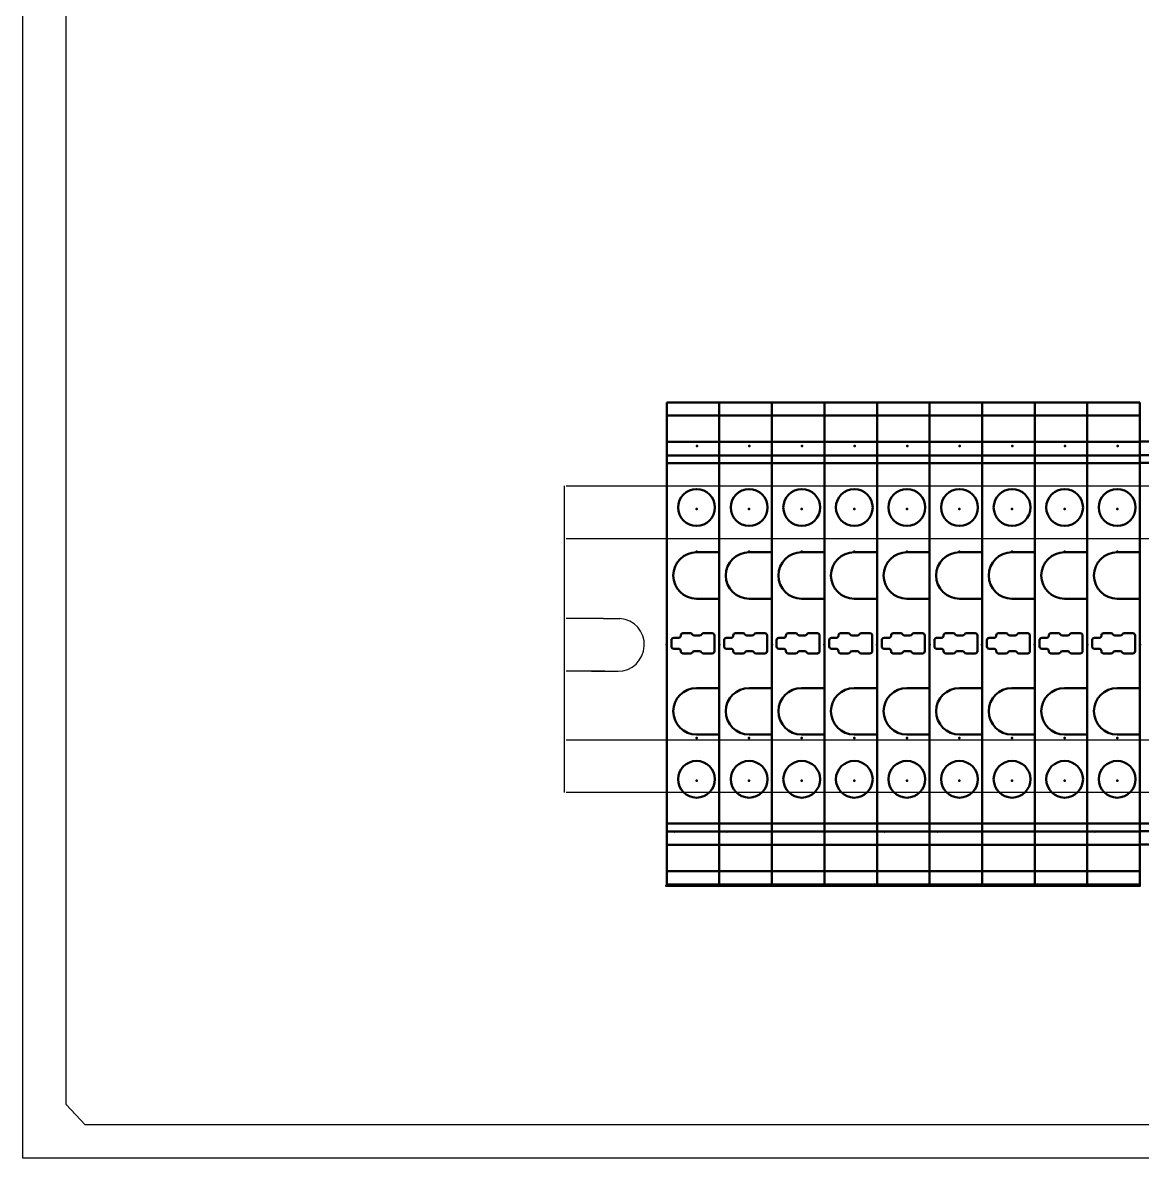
# Model space of a CAD drawing. Header units: millimetres. Extents: x -72 to 2978, y -1067 to 2817.
# Drawn here: x 984.1 to 1111.8, y 1233.1 to 1362.7 of the extents above; entities that cross this region are included whole.
import ezdxf

# ---------------------------------------------------------------- set-up
doc = ezdxf.new("R2010")
doc.units = ezdxf.units.MM
doc.linetypes.add('Dashed', pattern=[2, 1, -1])
for name, color, linetype, lineweight in [('2d ConnectionPoints', 7, 'Continuous', 50), ('AM_0', 7, 'Continuous', 50), ('AM_4', 3, 'Continuous', 25), ('AM_9', 6, 'Dashed', 25)]:
    doc.layers.add(name, color=color, linetype=linetype, lineweight=lineweight)

msp = doc.modelspace()

# ---------------------------------------------------------------- linework, layer by layer
for p, q in [((984.07, 1233.12), (984.07, 1533.12)), ((1293.06, 1233.12), (984.07, 1233.12))]:
    msp.add_line(p, q)
at = {"color": 30, "true_color": 0xf8991e}
for p, q in [((989.01, 1239.25), (989.01, 1524.84)), ((989.01, 1239.24), (991.21, 1236.93)), ((998.32, 1236.93), (991.21, 1236.93)), ((1285.78, 1236.93), (998.35, 1236.93))]:
    msp.add_line(p, q, dxfattribs=at)
at = {"color": 6}
msp.add_line((1045.86, 1309.86), (1045.86, 1274.86), dxfattribs=at)
at = {"color": 6, "linetype": 'ByBlock'}
for p, q in [((1046.08, 1309.86), (1284.03, 1309.86)), ((1046.08, 1303.86), (1284.07, 1303.86)), ((1050.35, 1294.73), (1046.08, 1294.73)), ((1050.35, 1294.73), (1052.22, 1294.73)), ((1050.48, 1288.7), (1046.08, 1288.7)), ((1048.96, 1288.7), (1052.01, 1288.7)), ((1046.08, 1280.86), (1284.07, 1280.86)), ((1284.07, 1274.86), (1046.08, 1274.86))]:
    msp.add_line(p, q, dxfattribs=at)
msp.add_arc((1051.98, 1291.72), 3.02, 269.4277, 85.4019, dxfattribs=at)
at = {"layer": '2d ConnectionPoints'}
for p in [(1061, 1314.42), (1061, 1314.42), (1067, 1314.42), (1067, 1314.42), (1073, 1314.42), (1073, 1314.42), (1079, 1314.42), (1079, 1314.42), (1091, 1314.42), (1091, 1314.42), (1097, 1314.42), (1097, 1314.42), (1103, 1314.42), (1103, 1314.42), (1060.96, 1307.23), (1060.96, 1307.23), (1066.96, 1307.23), (1066.96, 1307.23), (1072.96, 1307.23), (1072.96, 1307.23), (1078.96, 1307.23), (1078.96, 1307.23), (1090.96, 1307.23), (1090.96, 1307.23), (1096.96, 1307.23), (1096.96, 1307.23), (1102.96, 1307.23), (1102.96, 1307.23), (1060.96, 1302.34), (1066.96, 1302.34), (1072.96, 1302.34), (1078.96, 1302.34), (1090.96, 1302.34), (1096.96, 1302.34), (1102.96, 1302.34), (1057.55, 1291.72), (1057.55, 1291.72), (1063.55, 1291.75), (1063.55, 1291.75), (1063.55, 1291.72), (1063.55, 1291.72), (1069.55, 1291.75), (1069.55, 1291.75), (1069.55, 1291.72), (1069.55, 1291.72), (1075.55, 1291.75), (1075.55, 1291.75), (1075.55, 1291.72), (1075.55, 1291.72), (1087.55, 1291.72), (1087.55, 1291.72), (1093.55, 1291.75), (1093.55, 1291.75), (1093.55, 1291.72), (1093.55, 1291.72), (1093.55, 1291.72), (1093.55, 1291.72), (1099.55, 1291.75), (1099.55, 1291.75), (1099.55, 1291.72), (1099.55, 1291.72), (1099.55, 1291.72), (1099.55, 1291.72), (1111.55, 1291.75), (1111.55, 1291.75), (1060.96, 1281.1), (1066.96, 1281.1), (1072.96, 1281.1), (1078.96, 1281.1), (1090.96, 1281.1), (1096.96, 1281.1), (1102.96, 1281.1), (1060.96, 1276.21), (1060.96, 1276.21), (1066.96, 1276.21), (1066.96, 1276.21), (1072.96, 1276.21), (1072.96, 1276.21), (1078.96, 1276.21), (1078.96, 1276.21), (1090.96, 1276.21), (1090.96, 1276.21), (1096.96, 1276.21), (1096.96, 1276.21), (1102.96, 1276.21), (1102.96, 1276.21), (1057.53, 1264.22), (1063.53, 1264.22), (1069.53, 1264.22), (1075.53, 1264.22), (1087.53, 1264.22), (1093.53, 1264.22), (1093.53, 1264.22), (1099.53, 1264.22), (1099.53, 1264.22), (1111.53, 1264.25)]:
    msp.add_point(p, dxfattribs=at)
at = {"layer": '2d ConnectionPoints', "color": 3}
for p in [(1085, 1314.42), (1085, 1314.42), (1109, 1314.42), (1109, 1314.42), (1084.96, 1307.23), (1084.96, 1307.23), (1108.96, 1307.23), (1108.96, 1307.23), (1084.96, 1302.34), (1108.96, 1302.34), (1081.55, 1291.75), (1081.55, 1291.75), (1081.55, 1291.75), (1081.55, 1291.75), (1081.55, 1291.72), (1081.55, 1291.72), (1087.55, 1291.75), (1087.55, 1291.75), (1105.55, 1291.75), (1105.55, 1291.75), (1105.55, 1291.72), (1105.55, 1291.72), (1105.55, 1291.72), (1105.55, 1291.72), (1111.55, 1291.75), (1111.55, 1291.75), (1111.55, 1291.72), (1111.55, 1291.72), (1084.96, 1281.1), (1108.96, 1281.1), (1084.96, 1276.21), (1084.96, 1276.21), (1108.96, 1276.21), (1108.96, 1276.21), (1081.53, 1264.22), (1105.53, 1264.22), (1105.53, 1264.22), (1111.53, 1264.22)]:
    msp.add_point(p, dxfattribs=at)
at = {"layer": 'AM_0'}
for p, q in [((1057.55, 1319.38), (1063.55, 1319.38)), ((1057.55, 1319.38), (1057.55, 1264.22)), ((1063.55, 1319.38), (1063.55, 1264.22)), ((1063.55, 1319.38), (1069.55, 1319.38)), ((1063.55, 1319.38), (1063.55, 1264.22)), ((1069.55, 1319.38), (1069.55, 1264.22)), ((1069.55, 1319.38), (1075.55, 1319.38)), ((1069.55, 1319.38), (1069.55, 1264.22)), ((1075.55, 1319.38), (1075.55, 1264.22)), ((1075.55, 1319.38), (1081.55, 1319.38)), ((1075.55, 1319.38), (1075.55, 1264.22)), ((1087.55, 1319.38), (1093.55, 1319.38)), ((1087.55, 1319.38), (1087.55, 1264.22)), ((1093.55, 1319.38), (1093.55, 1264.22)), ((1093.55, 1319.38), (1093.55, 1264.22)), ((1093.55, 1319.38), (1099.55, 1319.38)), ((1093.55, 1319.38), (1093.55, 1264.22)), ((1099.55, 1319.38), (1099.55, 1264.22)), ((1099.55, 1319.38), (1099.55, 1264.22)), ((1099.55, 1319.38), (1105.55, 1319.38)), ((1099.55, 1319.38), (1099.55, 1264.22)), ((1063.55, 1317.89), (1057.55, 1317.89)), ((1069.55, 1317.89), (1063.55, 1317.89)), ((1075.55, 1317.89), (1069.55, 1317.89)), ((1081.55, 1317.89), (1075.55, 1317.89)), ((1093.55, 1317.89), (1087.55, 1317.89)), ((1099.55, 1317.89), (1093.55, 1317.89)), ((1105.55, 1317.89), (1099.55, 1317.89)), ((1063.55, 1314.87), (1057.55, 1314.87)), ((1069.55, 1314.87), (1063.55, 1314.87)), ((1075.55, 1314.87), (1069.55, 1314.87)), ((1081.55, 1314.87), (1075.55, 1314.87)), ((1093.55, 1314.87), (1087.55, 1314.87)), ((1099.55, 1314.87), (1093.55, 1314.87)), ((1105.55, 1314.87), (1099.55, 1314.87)), ((1117.55, 1314.9), (1111.55, 1314.9)), ((1111.55, 1314.9), (1111.55, 1268.92)), ((1063.55, 1313.34), (1057.55, 1313.34)), ((1069.55, 1313.34), (1063.55, 1313.34)), ((1075.55, 1313.34), (1069.55, 1313.34)), ((1081.55, 1313.34), (1075.55, 1313.34)), ((1093.55, 1313.34), (1087.55, 1313.34)), ((1099.55, 1313.34), (1093.55, 1313.34)), ((1105.55, 1313.34), (1099.55, 1313.34)), ((1117.55, 1313.36), (1111.55, 1313.36)), ((1063.55, 1312.46), (1057.55, 1312.46)), ((1069.55, 1312.46), (1063.55, 1312.46)), ((1075.55, 1312.46), (1069.55, 1312.46)), ((1081.55, 1312.46), (1075.55, 1312.46)), ((1093.55, 1312.46), (1087.55, 1312.46)), ((1099.55, 1312.46), (1093.55, 1312.46)), ((1105.55, 1312.46), (1099.55, 1312.46)), ((1117.55, 1312.48), (1111.55, 1312.48)), ((1063.55, 1302.28), (1060.95, 1302.28)), ((1069.55, 1302.28), (1066.95, 1302.28)), ((1075.55, 1302.28), (1072.95, 1302.28)), ((1081.55, 1302.28), (1078.95, 1302.28)), ((1093.55, 1302.28), (1090.95, 1302.28)), ((1099.55, 1302.28), (1096.95, 1302.28)), ((1105.55, 1302.28), (1102.95, 1302.28)), ((1063.55, 1296.98), (1060.95, 1296.98)), ((1069.55, 1296.98), (1066.95, 1296.98)), ((1075.55, 1296.98), (1072.95, 1296.98)), ((1081.55, 1296.98), (1078.95, 1296.98)), ((1093.55, 1296.98), (1090.95, 1296.98)), ((1099.55, 1296.98), (1096.95, 1296.98)), ((1105.55, 1296.98), (1102.95, 1296.98)), ((1058.1, 1291.51), (1058.1, 1292.26)), ((1058.9, 1292.51), (1058.35, 1292.51)), ((1059.15, 1292.78), (1059.15, 1292.76)), ((1060.26, 1293.03), (1059.4, 1293.03)), ((1061.31, 1292.78), (1060.7, 1292.78)), ((1062.75, 1293.03), (1061.75, 1293.03)), ((1063, 1290.98), (1063, 1292.78)), ((1064.1, 1291.51), (1064.1, 1292.26)), ((1064.9, 1292.51), (1064.35, 1292.51)), ((1065.15, 1292.78), (1065.15, 1292.76)), ((1066.26, 1293.03), (1065.4, 1293.03)), ((1067.31, 1292.78), (1066.7, 1292.78)), ((1068.75, 1293.03), (1067.75, 1293.03)), ((1069, 1290.98), (1069, 1292.78)), ((1070.1, 1291.51), (1070.1, 1292.26)), ((1070.9, 1292.51), (1070.35, 1292.51)), ((1071.15, 1292.78), (1071.15, 1292.76)), ((1072.26, 1293.03), (1071.4, 1293.03)), ((1073.31, 1292.78), (1072.7, 1292.78)), ((1074.75, 1293.03), (1073.75, 1293.03)), ((1075, 1290.98), (1075, 1292.78)), ((1076.1, 1291.51), (1076.1, 1292.26)), ((1076.9, 1292.51), (1076.35, 1292.51)), ((1077.15, 1292.78), (1077.15, 1292.76)), ((1078.26, 1293.03), (1077.4, 1293.03)), ((1079.31, 1292.78), (1078.7, 1292.78)), ((1080.75, 1293.03), (1079.75, 1293.03)), ((1081, 1290.98), (1081, 1292.78)), ((1081, 1290.98), (1081, 1292.78)), ((1088.1, 1291.51), (1088.1, 1292.26)), ((1088.9, 1292.51), (1088.35, 1292.51)), ((1089.15, 1292.78), (1089.15, 1292.76)), ((1090.26, 1293.03), (1089.4, 1293.03)), ((1091.31, 1292.78), (1090.7, 1292.78)), ((1092.75, 1293.03), (1091.75, 1293.03)), ((1093, 1290.98), (1093, 1292.78)), ((1094.1, 1291.51), (1094.1, 1292.26)), ((1094.9, 1292.51), (1094.35, 1292.51)), ((1095.15, 1292.78), (1095.15, 1292.76)), ((1096.26, 1293.03), (1095.4, 1293.03)), ((1097.31, 1292.78), (1096.7, 1292.78)), ((1098.75, 1293.03), (1097.75, 1293.03)), ((1099, 1290.98), (1099, 1292.78)), ((1100.1, 1291.51), (1100.1, 1292.26)), ((1100.9, 1292.51), (1100.35, 1292.51)), ((1101.15, 1292.78), (1101.15, 1292.76)), ((1102.26, 1293.03), (1101.4, 1293.03)), ((1103.31, 1292.78), (1102.7, 1292.78)), ((1104.75, 1293.03), (1103.75, 1293.03)), ((1105, 1290.98), (1105, 1292.78)), ((1058.9, 1291.26), (1058.35, 1291.26)), ((1059.15, 1290.98), (1059.15, 1291.01)), ((1061.31, 1290.98), (1060.7, 1290.98)), ((1064.9, 1291.26), (1064.35, 1291.26)), ((1065.15, 1290.98), (1065.15, 1291.01)), ((1067.31, 1290.98), (1066.7, 1290.98)), ((1070.9, 1291.26), (1070.35, 1291.26)), ((1071.15, 1290.98), (1071.15, 1291.01)), ((1073.31, 1290.98), (1072.7, 1290.98)), ((1076.9, 1291.26), (1076.35, 1291.26)), ((1077.15, 1290.98), (1077.15, 1291.01)), ((1079.31, 1290.98), (1078.7, 1290.98)), ((1088.9, 1291.26), (1088.35, 1291.26)), ((1089.15, 1290.98), (1089.15, 1291.01)), ((1091.31, 1290.98), (1090.7, 1290.98)), ((1094.9, 1291.26), (1094.35, 1291.26)), ((1095.15, 1290.98), (1095.15, 1291.01)), ((1097.31, 1290.98), (1096.7, 1290.98)), ((1100.9, 1291.26), (1100.35, 1291.26)), ((1101.15, 1290.98), (1101.15, 1291.01)), ((1103.31, 1290.98), (1102.7, 1290.98)), ((1060.26, 1290.73), (1059.4, 1290.73)), ((1062.75, 1290.73), (1061.75, 1290.73)), ((1066.26, 1290.73), (1065.4, 1290.73)), ((1068.75, 1290.73), (1067.75, 1290.73)), ((1072.26, 1290.73), (1071.4, 1290.73)), ((1074.75, 1290.73), (1073.75, 1290.73)), ((1078.26, 1290.73), (1077.4, 1290.73)), ((1080.75, 1290.73), (1079.75, 1290.73)), ((1090.26, 1290.73), (1089.4, 1290.73)), ((1092.75, 1290.73), (1091.75, 1290.73)), ((1096.26, 1290.73), (1095.4, 1290.73)), ((1098.75, 1290.73), (1097.75, 1290.73)), ((1102.26, 1290.73), (1101.4, 1290.73)), ((1104.75, 1290.73), (1103.75, 1290.73)), ((1063.55, 1286.78), (1060.95, 1286.78)), ((1069.55, 1286.78), (1066.95, 1286.78)), ((1075.55, 1286.78), (1072.95, 1286.78)), ((1081.55, 1286.78), (1078.95, 1286.78)), ((1093.55, 1286.78), (1090.95, 1286.78)), ((1099.55, 1286.78), (1096.95, 1286.78)), ((1105.55, 1286.78), (1102.95, 1286.78)), ((1063.55, 1281.48), (1060.95, 1281.48)), ((1069.55, 1281.48), (1066.95, 1281.48)), ((1075.55, 1281.48), (1072.95, 1281.48)), ((1081.55, 1281.48), (1078.95, 1281.48)), ((1093.55, 1281.48), (1090.95, 1281.48)), ((1099.55, 1281.48), (1096.95, 1281.48)), ((1105.55, 1281.48), (1102.95, 1281.48)), ((1057.55, 1271.31), (1063.55, 1271.31)), ((1063.55, 1271.31), (1069.55, 1271.31)), ((1069.55, 1271.31), (1075.55, 1271.31)), ((1075.55, 1271.31), (1081.55, 1271.31)), ((1087.55, 1271.31), (1093.55, 1271.31)), ((1093.55, 1271.31), (1099.55, 1271.31)), ((1099.55, 1271.31), (1105.55, 1271.31)), ((1111.55, 1271.34), (1117.55, 1271.34)), ((1057.55, 1270.43), (1063.55, 1270.43)), ((1063.55, 1270.43), (1069.55, 1270.43)), ((1069.55, 1270.43), (1075.55, 1270.43)), ((1075.55, 1270.43), (1081.55, 1270.43)), ((1087.55, 1270.43), (1093.55, 1270.43)), ((1093.55, 1270.43), (1099.55, 1270.43)), ((1099.55, 1270.43), (1105.55, 1270.43)), ((1111.55, 1270.45), (1117.55, 1270.45)), ((1057.55, 1268.89), (1063.55, 1268.89)), ((1063.55, 1268.89), (1069.55, 1268.89)), ((1069.55, 1268.89), (1075.55, 1268.89)), ((1075.55, 1268.89), (1081.55, 1268.89)), ((1087.55, 1268.89), (1093.55, 1268.89)), ((1093.55, 1268.89), (1099.55, 1268.89)), ((1099.55, 1268.89), (1105.55, 1268.89)), ((1111.55, 1268.92), (1117.55, 1268.92)), ((1057.55, 1265.88), (1063.55, 1265.88)), ((1063.55, 1265.88), (1069.55, 1265.88)), ((1069.55, 1265.88), (1075.55, 1265.88)), ((1075.55, 1265.88), (1081.55, 1265.88)), ((1087.55, 1265.88), (1093.55, 1265.88)), ((1093.55, 1265.88), (1099.55, 1265.88)), ((1099.55, 1265.88), (1105.55, 1265.88)), ((1057.55, 1264.38), (1063.55, 1264.38)), ((1057.55, 1264.22), (1063.55, 1264.22)), ((1063.55, 1264.38), (1069.55, 1264.38)), ((1063.55, 1264.22), (1069.55, 1264.22)), ((1069.55, 1264.38), (1075.55, 1264.38)), ((1069.55, 1264.22), (1075.55, 1264.22)), ((1075.55, 1264.38), (1081.55, 1264.38)), ((1075.55, 1264.22), (1081.55, 1264.22)), ((1087.55, 1264.38), (1093.55, 1264.38)), ((1087.55, 1264.22), (1093.55, 1264.22)), ((1093.55, 1264.38), (1099.55, 1264.38)), ((1093.55, 1264.22), (1099.55, 1264.22)), ((1099.55, 1264.38), (1105.55, 1264.38)), ((1099.55, 1264.22), (1105.55, 1264.22))]:
    msp.add_line(p, q, dxfattribs=at)
at = {"layer": 'AM_0', "color": 3}
for p, q in [((1081.55, 1319.38), (1081.55, 1264.22)), ((1081.55, 1319.38), (1081.55, 1264.22)), ((1081.55, 1319.38), (1087.55, 1319.38)), ((1081.55, 1319.38), (1081.55, 1264.22)), ((1087.55, 1319.38), (1087.55, 1264.22)), ((1105.55, 1319.38), (1105.55, 1264.22)), ((1105.55, 1319.38), (1105.55, 1264.22)), ((1105.55, 1319.38), (1111.55, 1319.38)), ((1105.55, 1319.38), (1105.55, 1264.22)), ((1111.55, 1319.38), (1111.55, 1264.22)), ((1111.55, 1319.38), (1111.55, 1264.22)), ((1087.55, 1317.89), (1081.55, 1317.89)), ((1111.55, 1317.89), (1105.55, 1317.89)), ((1087.55, 1314.87), (1081.55, 1314.87)), ((1111.55, 1314.87), (1105.55, 1314.87)), ((1087.55, 1313.34), (1081.55, 1313.34)), ((1111.55, 1313.34), (1105.55, 1313.34)), ((1087.55, 1312.46), (1081.55, 1312.46)), ((1111.55, 1312.46), (1105.55, 1312.46)), ((1087.55, 1302.28), (1084.95, 1302.28)), ((1111.55, 1302.28), (1108.95, 1302.28)), ((1087.55, 1296.98), (1084.95, 1296.98)), ((1111.55, 1296.98), (1108.95, 1296.98)), ((1082.1, 1291.51), (1082.1, 1292.26)), ((1082.9, 1292.51), (1082.35, 1292.51)), ((1083.15, 1292.78), (1083.15, 1292.76)), ((1084.26, 1293.03), (1083.4, 1293.03)), ((1085.31, 1292.78), (1084.7, 1292.78)), ((1086.75, 1293.03), (1085.75, 1293.03)), ((1087, 1290.98), (1087, 1292.78)), ((1106.1, 1291.51), (1106.1, 1292.26)), ((1106.9, 1292.51), (1106.35, 1292.51)), ((1107.15, 1292.78), (1107.15, 1292.76)), ((1108.26, 1293.03), (1107.4, 1293.03)), ((1109.31, 1292.78), (1108.7, 1292.78)), ((1110.75, 1293.03), (1109.75, 1293.03)), ((1111, 1290.98), (1111, 1292.78)), ((1082.9, 1291.26), (1082.35, 1291.26)), ((1083.15, 1290.98), (1083.15, 1291.01)), ((1085.31, 1290.98), (1084.7, 1290.98)), ((1106.9, 1291.26), (1106.35, 1291.26)), ((1107.15, 1290.98), (1107.15, 1291.01)), ((1109.31, 1290.98), (1108.7, 1290.98)), ((1084.26, 1290.73), (1083.4, 1290.73)), ((1086.75, 1290.73), (1085.75, 1290.73)), ((1108.26, 1290.73), (1107.4, 1290.73)), ((1110.75, 1290.73), (1109.75, 1290.73)), ((1087.55, 1286.78), (1084.95, 1286.78)), ((1111.55, 1286.78), (1108.95, 1286.78)), ((1087.55, 1281.48), (1084.95, 1281.48)), ((1111.55, 1281.48), (1108.95, 1281.48)), ((1081.55, 1271.31), (1087.55, 1271.31)), ((1105.55, 1271.31), (1111.55, 1271.31)), ((1081.55, 1270.43), (1087.55, 1270.43)), ((1105.55, 1270.43), (1111.55, 1270.43)), ((1081.55, 1268.89), (1087.55, 1268.89)), ((1105.55, 1268.89), (1111.55, 1268.89)), ((1081.55, 1265.88), (1087.55, 1265.88)), ((1105.55, 1265.88), (1111.55, 1265.88)), ((1081.55, 1264.38), (1087.55, 1264.38)), ((1081.55, 1264.22), (1087.55, 1264.22)), ((1105.55, 1264.38), (1111.55, 1264.38)), ((1105.55, 1264.22), (1111.55, 1264.22))]:
    msp.add_line(p, q, dxfattribs=at)
at = {"layer": 'AM_0'}
for centre in [(1060.96, 1307.39), (1066.96, 1307.39), (1072.96, 1307.39), (1078.96, 1307.39), (1090.96, 1307.39), (1096.96, 1307.39), (1102.96, 1307.39), (1060.96, 1276.37), (1066.96, 1276.37), (1072.96, 1276.37), (1078.96, 1276.37), (1090.96, 1276.37), (1096.96, 1276.37), (1102.96, 1276.37)]:
    msp.add_circle(centre, 2.1, dxfattribs=at)
at = {"layer": 'AM_0', "color": 3}
for centre in [(1084.96, 1307.39), (1108.96, 1307.39), (1084.96, 1276.37), (1108.96, 1276.37)]:
    msp.add_circle(centre, 2.1, dxfattribs=at)
at = {"layer": 'AM_0'}
for centre, radius, start, end in [((1060.95, 1299.63), 2.65, 90, 270), ((1066.95, 1299.63), 2.65, 90, 270), ((1072.95, 1299.63), 2.65, 90, 270), ((1078.95, 1299.63), 2.65, 90, 270), ((1090.95, 1299.63), 2.65, 90, 270), ((1096.95, 1299.63), 2.65, 90, 270), ((1102.95, 1299.63), 2.65, 90, 270), ((1058.35, 1292.26), 0.25, 90, 180), ((1058.9, 1292.76), 0.25, 270, 0), ((1059.4, 1292.78), 0.25, 90, 180), ((1060.26, 1292.78), 0.25, 30, 90), ((1060.7, 1293.03), 0.25, 210, 270), ((1061.31, 1293.03), 0.25, 270, 330), ((1061.75, 1292.78), 0.25, 90, 150), ((1062.75, 1292.78), 0.25, 0, 90), ((1064.35, 1292.26), 0.25, 90, 180), ((1064.9, 1292.76), 0.25, 270, 0), ((1065.4, 1292.78), 0.25, 90, 180), ((1066.26, 1292.78), 0.25, 30, 90), ((1066.7, 1293.03), 0.25, 210, 270), ((1067.31, 1293.03), 0.25, 270, 330), ((1067.75, 1292.78), 0.25, 90, 150), ((1068.75, 1292.78), 0.25, 0, 90), ((1070.35, 1292.26), 0.25, 90, 180), ((1070.9, 1292.76), 0.25, 270, 0), ((1071.4, 1292.78), 0.25, 90, 180), ((1072.26, 1292.78), 0.25, 30, 90), ((1072.7, 1293.03), 0.25, 210, 270), ((1073.31, 1293.03), 0.25, 270, 330), ((1073.75, 1292.78), 0.25, 90, 150), ((1074.75, 1292.78), 0.25, 0, 90), ((1076.35, 1292.26), 0.25, 90, 180), ((1076.9, 1292.76), 0.25, 270, 0), ((1077.4, 1292.78), 0.25, 90, 180), ((1078.26, 1292.78), 0.25, 30, 90), ((1078.7, 1293.03), 0.25, 210, 270), ((1079.31, 1293.03), 0.25, 270, 330), ((1079.75, 1292.78), 0.25, 90, 150), ((1080.75, 1292.78), 0.25, 0, 90), ((1088.35, 1292.26), 0.25, 90, 180), ((1088.9, 1292.76), 0.25, 270, 0), ((1089.4, 1292.78), 0.25, 90, 180), ((1090.26, 1292.78), 0.25, 30, 90), ((1090.7, 1293.03), 0.25, 210, 270), ((1091.31, 1293.03), 0.25, 270, 330), ((1091.75, 1292.78), 0.25, 90, 150), ((1092.75, 1292.78), 0.25, 0, 90), ((1094.35, 1292.26), 0.25, 90, 180), ((1094.9, 1292.76), 0.25, 270, 0), ((1095.4, 1292.78), 0.25, 90, 180), ((1096.26, 1292.78), 0.25, 30, 90), ((1096.7, 1293.03), 0.25, 210, 270), ((1097.31, 1293.03), 0.25, 270, 330), ((1097.75, 1292.78), 0.25, 90, 150), ((1098.75, 1292.78), 0.25, 0, 90), ((1100.35, 1292.26), 0.25, 90, 180), ((1100.9, 1292.76), 0.25, 270, 0), ((1101.4, 1292.78), 0.25, 90, 180), ((1102.26, 1292.78), 0.25, 30, 90), ((1102.7, 1293.03), 0.25, 210, 270), ((1103.31, 1293.03), 0.25, 270, 330), ((1103.75, 1292.78), 0.25, 90, 150), ((1104.75, 1292.78), 0.25, 0, 90), ((1058.35, 1291.51), 0.25, 180, 270), ((1058.9, 1291.01), 0.25, 360, 90), ((1059.4, 1290.98), 0.25, 180, 270), ((1060.26, 1290.98), 0.25, 270, 330), ((1060.7, 1290.73), 0.25, 90, 150), ((1061.31, 1290.73), 0.25, 30, 90), ((1061.75, 1290.98), 0.25, 210, 270), ((1062.75, 1290.98), 0.25, 270, 360), ((1064.35, 1291.51), 0.25, 180, 270), ((1064.9, 1291.01), 0.25, 360, 90), ((1065.4, 1290.98), 0.25, 180, 270), ((1066.26, 1290.98), 0.25, 270, 330), ((1066.7, 1290.73), 0.25, 90, 150), ((1067.31, 1290.73), 0.25, 30, 90), ((1067.75, 1290.98), 0.25, 210, 270), ((1068.75, 1290.98), 0.25, 270, 360), ((1070.35, 1291.51), 0.25, 180, 270), ((1070.9, 1291.01), 0.25, 360, 90), ((1071.4, 1290.98), 0.25, 180, 270), ((1072.26, 1290.98), 0.25, 270, 330), ((1072.7, 1290.73), 0.25, 90, 150), ((1073.31, 1290.73), 0.25, 30, 90), ((1073.75, 1290.98), 0.25, 210, 270), ((1074.75, 1290.98), 0.25, 270, 360), ((1076.35, 1291.51), 0.25, 180, 270), ((1076.9, 1291.01), 0.25, 360, 90), ((1077.4, 1290.98), 0.25, 180, 270), ((1078.26, 1290.98), 0.25, 270, 330), ((1078.7, 1290.73), 0.25, 90, 150), ((1079.31, 1290.73), 0.25, 30, 90), ((1079.75, 1290.98), 0.25, 210, 270), ((1080.75, 1290.98), 0.25, 270, 360), ((1088.35, 1291.51), 0.25, 180, 270), ((1088.9, 1291.01), 0.25, 360, 90), ((1089.4, 1290.98), 0.25, 180, 270), ((1090.26, 1290.98), 0.25, 270, 330), ((1090.7, 1290.73), 0.25, 90, 150), ((1091.31, 1290.73), 0.25, 30, 90), ((1091.75, 1290.98), 0.25, 210, 270), ((1092.75, 1290.98), 0.25, 270, 360), ((1094.35, 1291.51), 0.25, 180, 270), ((1094.9, 1291.01), 0.25, 360, 90), ((1095.4, 1290.98), 0.25, 180, 270), ((1096.26, 1290.98), 0.25, 270, 330), ((1096.7, 1290.73), 0.25, 90, 150), ((1097.31, 1290.73), 0.25, 30, 90), ((1097.75, 1290.98), 0.25, 210, 270), ((1098.75, 1290.98), 0.25, 270, 360), ((1100.35, 1291.51), 0.25, 180, 270), ((1100.9, 1291.01), 0.25, 360, 90), ((1101.4, 1290.98), 0.25, 180, 270), ((1102.26, 1290.98), 0.25, 270, 330), ((1102.7, 1290.73), 0.25, 90, 150), ((1103.31, 1290.73), 0.25, 30, 90), ((1103.75, 1290.98), 0.25, 210, 270), ((1104.75, 1290.98), 0.25, 270, 360), ((1060.95, 1284.13), 2.65, 90, 270), ((1066.95, 1284.13), 2.65, 90, 270), ((1072.95, 1284.13), 2.65, 90, 270), ((1078.95, 1284.13), 2.65, 90, 270), ((1090.95, 1284.13), 2.65, 90, 270), ((1096.95, 1284.13), 2.65, 90, 270), ((1102.95, 1284.13), 2.65, 90, 270)]:
    msp.add_arc(centre, radius, start, end, dxfattribs=at)
at = {"layer": 'AM_0', "color": 3}
for centre, radius, start, end in [((1084.95, 1299.63), 2.65, 90, 270), ((1108.95, 1299.63), 2.65, 90, 270), ((1082.35, 1292.26), 0.25, 90, 180), ((1082.9, 1292.76), 0.25, 270, 0), ((1083.4, 1292.78), 0.25, 90, 180), ((1084.26, 1292.78), 0.25, 30, 90), ((1084.7, 1293.03), 0.25, 210, 270), ((1085.31, 1293.03), 0.25, 270, 330), ((1085.75, 1292.78), 0.25, 90, 150), ((1086.75, 1292.78), 0.25, 0, 90), ((1106.35, 1292.26), 0.25, 90, 180), ((1106.9, 1292.76), 0.25, 270, 0), ((1107.4, 1292.78), 0.25, 90, 180), ((1108.26, 1292.78), 0.25, 30, 90), ((1108.7, 1293.03), 0.25, 210, 270), ((1109.31, 1293.03), 0.25, 270, 330), ((1109.75, 1292.78), 0.25, 90, 150), ((1110.75, 1292.78), 0.25, 0, 90), ((1082.35, 1291.51), 0.25, 180, 270), ((1082.9, 1291.01), 0.25, 360, 90), ((1083.4, 1290.98), 0.25, 180, 270), ((1084.26, 1290.98), 0.25, 270, 330), ((1084.7, 1290.73), 0.25, 90, 150), ((1085.31, 1290.73), 0.25, 30, 90), ((1085.75, 1290.98), 0.25, 210, 270), ((1086.75, 1290.98), 0.25, 270, 360), ((1106.35, 1291.51), 0.25, 180, 270), ((1106.9, 1291.01), 0.25, 360, 90), ((1107.4, 1290.98), 0.25, 180, 270), ((1108.26, 1290.98), 0.25, 270, 330), ((1108.7, 1290.73), 0.25, 90, 150), ((1109.31, 1290.73), 0.25, 30, 90), ((1109.75, 1290.98), 0.25, 210, 270), ((1110.75, 1290.98), 0.25, 270, 360), ((1084.95, 1284.13), 2.65, 90, 270), ((1108.95, 1284.13), 2.65, 90, 270)]:
    msp.add_arc(centre, radius, start, end, dxfattribs=at)
at = {"layer": 'AM_4'}
for points in [[(1058.12, 1270.32), (1058.12, 1270.33), (1058.12, 1270.34)], [(1064.12, 1270.32), (1064.12, 1270.33), (1064.12, 1270.34)], [(1070.12, 1270.32), (1070.12, 1270.33), (1070.12, 1270.34)], [(1076.12, 1270.32), (1076.12, 1270.33), (1076.12, 1270.34)], [(1088.12, 1270.32), (1088.12, 1270.33), (1088.12, 1270.34)], [(1094.12, 1270.32), (1094.12, 1270.33), (1094.12, 1270.34)], [(1100.12, 1270.32), (1100.12, 1270.33), (1100.12, 1270.34)]]:
    msp.add_lwpolyline(points, dxfattribs=at)
at = {"layer": 'AM_4', "color": 3}
for points in [[(1082.12, 1270.32), (1082.12, 1270.33), (1082.12, 1270.34)], [(1106.12, 1270.32), (1106.12, 1270.33), (1106.12, 1270.34)]]:
    msp.add_lwpolyline(points, dxfattribs=at)
at = {"layer": 'AM_9'}
for points in [[(1058.42, 1270.33), (1058.44, 1270.34), (1058.44, 1270.34)], [(1064.42, 1270.33), (1064.44, 1270.34), (1064.44, 1270.34)], [(1070.42, 1270.33), (1070.44, 1270.34), (1070.44, 1270.34)], [(1076.42, 1270.33), (1076.44, 1270.34), (1076.44, 1270.34)], [(1088.42, 1270.33), (1088.44, 1270.34), (1088.44, 1270.34)], [(1094.42, 1270.33), (1094.44, 1270.34), (1094.44, 1270.34)], [(1100.42, 1270.33), (1100.44, 1270.34), (1100.44, 1270.34)]]:
    msp.add_lwpolyline(points, dxfattribs=at)
at = {"layer": 'AM_9', "color": 3}
for points in [[(1082.42, 1270.33), (1082.44, 1270.34), (1082.44, 1270.34)], [(1106.42, 1270.33), (1106.44, 1270.34), (1106.44, 1270.34)]]:
    msp.add_lwpolyline(points, dxfattribs=at)

doc.saveas('drawing.dxf')
